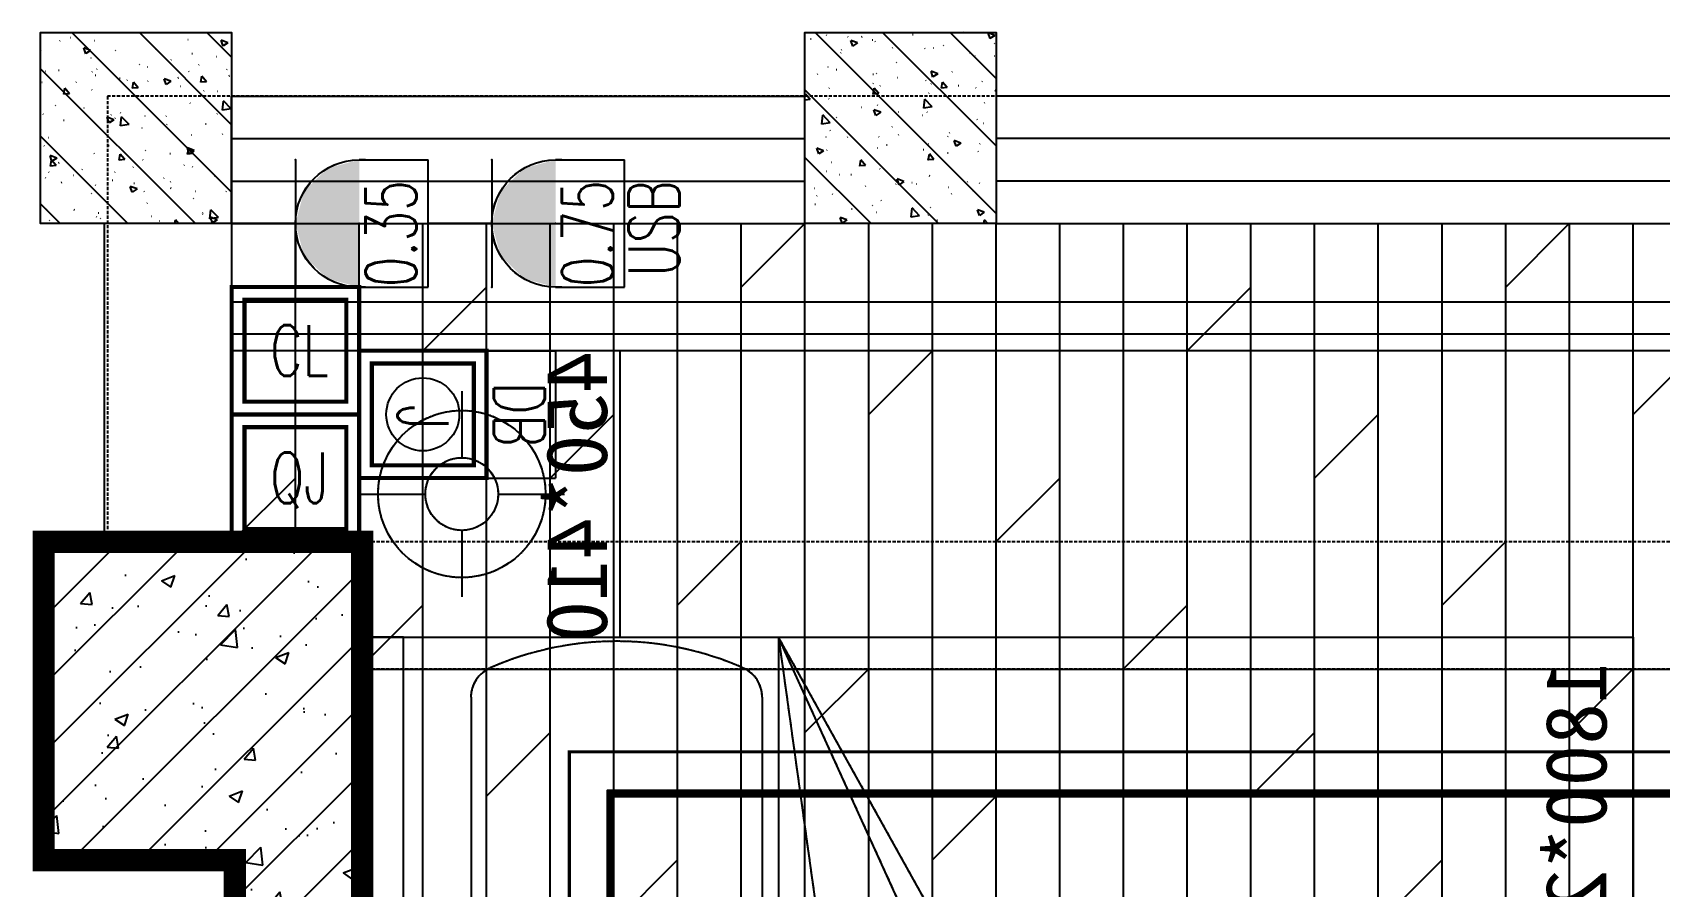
# Model space of a CAD drawing. Header units: inches. Extents: x -3985675 to 129953, y -250661 to -26082.
# Drawn here: x 92508 to 95061, y -27424 to -26082 of the extents above; entities that cross this region are included whole.
import ezdxf
from ezdxf.enums import TextEntityAlignment as Align

# ---------------------------------------------------------------- set-up
doc = ezdxf.new("R2010")
doc.units = ezdxf.units.IN
doc.header["$LTSCALE"] = 10
doc.header["$MEASUREMENT"] = 0
for name, pattern in [('DASH', [0.35, 0.25, -0.1]), ('DOTE', [2.42, 2, -0.2, 0.02, -0.2]), ('SX-DT3-PLAN-07T$0$DASHED', [0.75, 0.5, -0.25])]:
    doc.linetypes.add(name, pattern=pattern)
doc.layers.get('0').update_dxf_attribs({"plot": 0})
for name, color, linetype in [('000土建梁', 251, 'Continuous'), ('005窗', 54, 'Continuous'), ('007地面', 47, 'Continuous'), ('007天花', 65, 'Continuous'), ('008天花灯具', 31, 'Continuous'), ('010活动家具', 34, 'Continuous'), ('017栏杆', 77, 'Continuous'), ('023图框', 4, 'Continuous'), ('028家具', 250, 'DASH'), ('COLUMN', 4, 'Continuous'), ('EQUIP-插座', 6, 'Continuous'), ('EQUIP-照明', 6, 'Continuous'), ('SX-D-WALL-BZC$0$S-PATT-WALL', 83, 'Continuous'), ('SX-DT3-PLAN-07T$0$S-BEAM', 4, 'SX-DT3-PLAN-07T$0$DASHED'), ('WALL', 4, 'Continuous')]:
    doc.layers.add(name, color=color, linetype=linetype)
doc.layers.add('S开关', color=123, linetype='Continuous', lineweight=15)
doc.layers.add('S插座', color=6, linetype='Continuous', lineweight=15)
doc.styles.add('_TCH_DIM_T3', font='SIMPLEX', dxfattribs={"width": 0.705882, "bigfont": 'GBCBIG'})
doc.styles.add('B1户型卧室平面图$0$ARIAL', font='')
doc.styles.get("Standard").update_dxf_attribs({"font": ''})
doc.styles.add('标注文字', font='romans.shx', dxfattribs={"width": 0.7, "bigfont": 'hztxt.shx'})
doc.styles.get('B1户型卧室平面图$0$ARIAL').set_extended_font_data('NSimSun')
doc.styles.get('Standard').set_extended_font_data('SimSun')
pattern_1 = [(135, (222184.594, -629.175), (53.03301, 53.03301), []), (130, (222184.59, -629.175), (-107.58903, -9.41282), [11.25, -123.75]), (185, (222184.59, -629.17), (20.8127, 112.82882), [9, -99]), (79.5486, (222175.63, -629.96), (-86.77641, 103.41593), [9.56103, -105.17132]), (133.8158, (222184.6, -599.17), (-160.08616, -24.82785), [16.875, -185.625]), (83.3644, (222171.25, -601.24), (-140.1994, 146.11768), [14.34154, -157.75695]), (188.8158, (222184.6, -599.17), (-140.1993, 146.1178), [13.5, -148.5]), (159, (222169.59, -606.675), (-89.53606, -60.392834), [11.25, -123.75]), (214, (222169.59, -606.67), (-36.4973, 108.77251), [9, -99]), (108.5486, (222162.13, -611.71), (-126.033394, 48.379575), [9.56103, -105.17132]), (142.5, (222184.594, -629.175), (-1.823978, 49.934078), [0.75, -97.8, 0.75, -100.5, 0.75, -99.375]), (172.5, (222184.594, -629.175), (-39.46043, 59.161757), [0.75, -57.3, 0.75, -95.55, 0.75, -37.875]), (212.5, (222218.044, -629.175), (-80.073365, -3.383231), [0.75, -37.5, 0.75, -117, 0.75, -155.25]), (222.5, (222233.044, -629.175), (-87.477925, 15.015747), [0.75, -48.75, 0.75, -77.7, 0.75, -110.25])]

# ---------------------------------------------------------------- blocks, each defined once
blk = doc.blocks.new('B1户型卧室平面图$0$台灯')
at = {"color": 0}
for p, q in [((0, 161.3), (0, 57.1)), ((-57.1, 0), (-161.3, 0)), ((161.3, 0), (57.1, 0)), ((0, -57.1), (0, -161.3))]:
    blk.add_line(p, q, dxfattribs=at)
for radius in [131.3, 57.1]:
    blk.add_circle((0, 0), radius, dxfattribs=at)
blk = doc.blocks.new('asdfdfasasdfafdsdfasadfs')
at = {"color": 0}
for p, q in [((21067.4, -157336.3), (21067.4, -157440.6)), ((20906.1, -157497.7), (21010.3, -157497.7)), ((21124.5, -157497.7), (21228.8, -157497.7)), ((21067.4, -157554.7), (21067.4, -157659)), ((21067.4, -159690.6), (21067.4, -159586.3)), ((20906.1, -159747.7), (21010.3, -159747.7)), ((21124.5, -159747.7), (21228.8, -159747.7)), ((21067.4, -159909), (21067.4, -159804.7))]:
    blk.add_line(p, q, dxfattribs=at)
for centre, radius in [((21067.4, -157497.7), 131.3), ((21067.4, -157497.7), 57.1), ((21067.4, -159747.7), 131.3), ((21067.4, -159747.7), 57.1)]:
    blk.add_circle(centre, radius, dxfattribs=at)
at = {"layer": '010活动家具'}
for p, q in [((20976.1, -157722.7), (22906.1, -157722.7)), ((22906.1, -157722.7), (22906.1, -159522.7)), ((22906.1, -159522.7), (20976.1, -159522.7))]:
    blk.add_line(p, q, dxfattribs=at)
at = {"layer": '010活动家具', "color": 8}
for p, q in [((22332.9, -159102.6, -431.7), (21564.6, -157722.7)), ((21564.6, -157722.7), (21564.6, -159522.7)), ((21564.6, -157722.7), (21811.3, -159502.7, -431.7)), ((22185.7, -159088.5, -431.7), (21564.6, -157722.7)), ((21081.9, -157816.9, -431.7), (21081.9, -158534.9, -431.7)), ((21539.1, -157816.9, -431.7), (21539.1, -158534.9, -431.7)), ((21081.9, -158712, -431.7), (21081.9, -159414.1, -431.7)), ((21539.1, -158712, -431.7), (21539.1, -159414.1, -431.7))]:
    blk.add_line(p, q, dxfattribs=at)
at = {"layer": '010活动家具'}
for points in [[(21316.1, -157272.7), (20906.1, -157272.7), (20906.1, -157722.7), (21316.1, -157722.7)], [(20976.1, -157722.7), (20906.1, -157722.7), (20906.1, -159522.7), (20976.1, -159522.7)], [(21316.1, -159972.7), (20906.1, -159972.7), (20906.1, -159522.7), (21316.1, -159522.7)]]:
    blk.add_lwpolyline(points, close=True, dxfattribs=at)
at = {"layer": '010活动家具', "color": 8}
for centre, radius, start, end in [((21310.4, -158221.2, -431.7), 492.1, 66.1601, 113.816), ((21131.7, -157816.9, -431.7), 50, 113.8399, 180), ((21489.1, -157816.9, -431.7), 50, 0, 66.1601), ((21131.7, -158534.9, -431.7), 50, 180, 246.1601), ((21489.1, -158534.9, -431.7), 50, 293.8399, 0), ((21310.4, -158130.6, -431.7), 492.1, 246.184, 293.8399), ((21310.4, -159116.3, -431.7), 492.1, 66.1601, 113.816), ((21131.7, -158712, -431.7), 50, 113.8399, 180), ((21489.1, -158712, -431.7), 50, 0, 66.1601), ((22205.7, -159476.9, -431.7), 395.2, 71.2313, 183.7426), ((21131.7, -159414.1, -431.7), 50, 180, 246.1601), ((21489.1, -159414.1, -431.7), 50, 293.8399, 0), ((21310.4, -159009.8, -431.7), 492.1, 246.184, 293.8399)]:
    blk.add_arc(centre, radius, start, end, dxfattribs=at)
at = {"layer": '010活动家具', "color": 8, "rotation": 90.00000000009138}
blk.add_blockref('B1户型卧室平面图$0$台灯', (21067.4, -157497.7), dxfattribs=at)
at = {"layer": '010活动家具', "color": 8, "xscale": -1, "rotation": 89.99999999990862}
blk.add_blockref('B1户型卧室平面图$0$台灯', (21067.4, -159747.7), dxfattribs=at)
at = {"layer": '010活动家具', "color": 8, "style": 'B1户型卧室平面图$0$ARIAL', "text_generation_flag": 2}
for s, p in [('450*410', (21295.3, -157273.7)), ('1800*2000', (22864.3, -157761)), ('450*410', (21295.3, -159542.7))]:
    blk.add_text(s, height=96, rotation=90, dxfattribs=at).set_placement(p)
blk = doc.blocks.new('智能家居')
at = {"color": 6, "const_width": 3.24}
for points in [[(-50, 100), (50, 100), (50, 0), (-50, 0)], [(-40, 90), (40, 90), (40, 10), (-40, 10)]]:
    blk.add_lwpolyline(points, close=True, dxfattribs=at)
blk = doc.blocks.new('r667')
at = {"color": 6, "const_width": 6.48}
for points in [[(30033.7, 51049.7), (30233.7, 51049.7), (30233.7, 50849.7), (30033.7, 50849.7)], [(30053.7, 51029.7), (30213.7, 51029.7), (30213.7, 50869.7), (30053.7, 50869.7)]]:
    blk.add_lwpolyline(points, close=True, dxfattribs=at)
at = {"layer": 'EQUIP-照明', "xscale": 2, "yscale": 2, "zscale": 2}
blk.add_blockref('智能家居', (30133.7, 50849.7), dxfattribs=at)
at = {"layer": 'EQUIP-照明', "style": '_TCH_DIM_T3', "width": 0.705882}
blk.add_text('QJ', height=80, dxfattribs=at).set_placement((30094.1, 50910.1))
blk = doc.blocks.new('334')
at = {"color": 6, "const_width": 6.48}
for points in [[(32852, 59084.2), (33052, 59084.2), (33052, 58884.2), (32852, 58884.2)], [(32872, 59064.2), (33032, 59064.2), (33032, 58904.2), (32872, 58904.2)]]:
    blk.add_lwpolyline(points, close=True, dxfattribs=at)
at = {"layer": 'EQUIP-照明', "xscale": 2, "yscale": 2, "zscale": 2}
blk.add_blockref('智能家居', (32952, 58884.2), dxfattribs=at)
at = {"layer": 'EQUIP-照明', "style": '_TCH_DIM_T3', "width": 0.705882}
blk.add_text('CL', height=80, dxfattribs=at).set_placement((32912.4, 58944.6))
blk = doc.blocks.new('接线盒1')
at = {"layer": 'EQUIP-插座'}
for p, q in [((-100, 200), (-100, 308.3)), ((-100, 308.3), (100, 308.3)), ((100, 200), (100, 308.3)), ((100, 200), (100, 308.3))]:
    blk.add_line(p, q, dxfattribs=at)
at = {"layer": 'EQUIP-插座', "const_width": 6.48}
for points in [[(-100, 200), (100, 200), (100, 0), (-100, 0)], [(-80, 180), (80, 180), (80, 20), (-80, 20)]]:
    blk.add_lwpolyline(points, close=True, dxfattribs=at)
at = {"layer": 'EQUIP-插座'}
blk.add_circle((0, 100), 57.3, dxfattribs=at)
at = {"layer": 'EQUIP-插座', "style": '_TCH_DIM_T3', "width": 0.705882}
blk.add_text('J', height=80, dxfattribs=at).set_placement((-14.9, 60.4))
blk = doc.blocks.new('werrr')
at = {"layer": 'EQUIP-插座'}
for p, q in [((29621.4, 59228.8), (29729.7, 59228.8)), ((29729.7, 59228.8), (29729.7, 59028.8)), ((29621.4, 59028.8), (29729.7, 59028.8)), ((29621.4, 59028.8), (29729.7, 59028.8))]:
    blk.add_line(p, q, dxfattribs=at)
at = {"layer": 'EQUIP-插座', "const_width": 6.48}
for points in [[(29621.4, 59228.8), (29621.4, 59028.8), (29421.4, 59028.8), (29421.4, 59228.8)], [(29601.4, 59208.8), (29601.4, 59048.8), (29441.4, 59048.8), (29441.4, 59208.8)]]:
    blk.add_lwpolyline(points, close=True, dxfattribs=at)
at = {"layer": 'EQUIP-插座'}
blk.add_circle((29521.4, 59128.8), 57.3, dxfattribs=at)
at = {"layer": 'EQUIP-插座', "rotation": 270}
blk.add_blockref('接线盒1', (29421.4, 59128.8), dxfattribs=at)
at = {"layer": 'EQUIP-插座', "color": 6, "style": '_TCH_DIM_T3', "width": 0.705882}
blk.add_text('DB', height=80, rotation=270, dxfattribs=at).set_placement((29633.1, 59128.8), align=Align.CENTER)
at = {"layer": 'EQUIP-插座', "style": '_TCH_DIM_T3', "width": 0.705882}
blk.add_text('J', height=80, rotation=270, dxfattribs=at).set_placement((29481.8, 59143.7))
blk = doc.blocks.new('$equip$00001489')
at = {"color": 0}
for p, q in [((0, 0.551), (0, 1.051)), ((-0.5, 0.551), (0.5, 0.551)), ((-0.5, 0.001), (-0.5, 0.051)), ((0.5, 0.001), (0.5, 0.051))]:
    blk.add_line(p, q, dxfattribs=at)
blk.add_arc((0, 0.051), 0.5, 0, 180, dxfattribs=at)
for p in [(0, 1.051), (-0.5, 0.551), (0.5, 0.551), (0, 0.051)]:
    blk.add_point(p)
for points in [[(0, 0.551), (0, 0.551), (-0.25, 0.484), (0.25, 0.484)], [(-0.25, 0.484), (0.25, 0.484), (-0.433, 0.301), (0.433, 0.301)], [(-0.433, 0.301), (0.433, 0.301), (-0.5, 0.051), (0.5, 0.051)]]:
    blk.add_solid(points, dxfattribs=at)
at = {"flags": 9}
blk.add_attdef('A', (0, 0), '', height=0.00002, dxfattribs=at)
blk = doc.blocks.new('插座1')
at = {"color": 0}
for p, q in [((-100, 210), (-100, 200)), ((100, 210), (100, 200)), ((100, 100), (-100, 100)), ((0, 100), (0, 0))]:
    blk.add_line(p, q, dxfattribs=at)
blk.add_arc((0, 200), 100, 180, 0, dxfattribs=at)
for p in [(0, 200), (-100, 100), (100, 100), (0, 0)]:
    blk.add_point(p)
for points in [[(86.6, 150), (-86.6, 150), (100, 200), (-100, 200)], [(50, 113.4), (-50, 113.4), (86.6, 150), (-86.6, 150)], [(0, 100), (0, 100), (50, 113.4), (-50, 113.4)]]:
    blk.add_solid(points, dxfattribs=at)
at = {"layer": 'EQUIP-插座'}
for p, q in [((-100, 200), (-100, 308.3)), ((-100, 308.3), (100, 308.3)), ((100, 200), (100, 308.3)), ((100, 200), (100, 308.3))]:
    blk.add_line(p, q, dxfattribs=at)
at = {"layer": 'EQUIP-插座', "xscale": 200, "yscale": 200, "zscale": 200, "rotation": 180}
blk.add_blockref('$equip$00001489', (0, 210.3), dxfattribs=at)
at = {"flags": 9}
blk.add_attdef('A', (0, 210.3), '', height=0.004, rotation=180, dxfattribs=at)
blk = doc.blocks.new('插座')
at = {"color": 0}
for p, q in [((40417.2, 59838.2), (40417.2, 59828.2)), ((40417.2, 59838.2), (40417.2, 59828.2)), ((40617.2, 59838.2), (40617.2, 59828.2)), ((40617.2, 59838.2), (40617.2, 59828.2)), ((40617.2, 59728.2), (40417.2, 59728.2)), ((40617.2, 59728.2), (40417.2, 59728.2)), ((40517.2, 59728.2), (40517.2, 59628.2)), ((40517.2, 59728.2), (40517.2, 59628.2))]:
    blk.add_line(p, q, dxfattribs=at)
blk.add_arc((40517.2, 59828.2), 100, 180, 0, dxfattribs=at)
blk.add_arc((40517.2, 59828.2), 100, 180, 0, dxfattribs=at)
for p in [(40517.2, 59828.2), (40517.2, 59828.2), (40417.2, 59728.2), (40417.2, 59728.2), (40617.2, 59728.2), (40617.2, 59728.2), (40517.2, 59628.2), (40517.2, 59628.2)]:
    blk.add_point(p)
for points in [[(40603.8, 59778.2), (40430.6, 59778.2), (40617.2, 59828.2), (40417.2, 59828.2)], [(40603.8, 59778.2), (40430.6, 59778.2), (40617.2, 59828.2), (40417.2, 59828.2)], [(40567.2, 59741.6), (40467.2, 59741.6), (40603.8, 59778.2), (40430.6, 59778.2)], [(40567.2, 59741.6), (40467.2, 59741.6), (40603.8, 59778.2), (40430.6, 59778.2)], [(40517.2, 59728.2), (40517.2, 59728.2), (40567.2, 59741.6), (40467.2, 59741.6)], [(40517.2, 59728.2), (40517.2, 59728.2), (40567.2, 59741.6), (40467.2, 59741.6)]]:
    blk.add_solid(points, dxfattribs=at)
at = {"layer": 'EQUIP-插座'}
for p, q in [((40417.2, 59828.2), (40417.2, 59936.5)), ((40417.2, 59936.5), (40617.2, 59936.5)), ((40617.2, 59828.2), (40617.2, 59936.5)), ((40617.2, 59828.2), (40617.2, 59936.5))]:
    blk.add_line(p, q, dxfattribs=at)
blk.add_blockref('插座1', (40517.2, 59628.2), dxfattribs=at)
at = {"layer": 'EQUIP-插座', "xscale": 200, "yscale": 200, "zscale": 200, "rotation": 180}
blk.add_blockref('$equip$00001489', (40517.2, 59838.5), dxfattribs=at)
at = {"flags": 9}
blk.add_attdef('A', (40517.2, 59838.5), '', height=0.004, rotation=180, dxfattribs=at)
blk.add_attdef('A', (40517.2, 59838.5), '', height=0.004, rotation=180, dxfattribs=at)
at = {"layer": '023图框', "color": 6, "style": '标注文字', "width": 0.7, "flags": 8}
for tag, p in [('USB', (40433.6, 59942.8)), ('0.35', (40417.2, 59838.2)), ('TV', (40526.2, 59635.9))]:
    blk.add_attdef(tag, p, '', height=80, dxfattribs=at)
blk = doc.blocks.new('aw35364')
at = {"color": 0}
for p, q in [((116673.4, -26406.2), (116673.4, -26510.4)), ((116512, -26567.5), (116616.3, -26567.5)), ((116730.4, -26567.5), (116834.7, -26567.5)), ((116673.4, -26624.6), (116673.4, -26728.8))]:
    blk.add_line(p, q, dxfattribs=at)
for radius in [131.3, 57.1]:
    blk.add_circle((116673.3, -26567.5), radius, dxfattribs=at)
at = {"layer": '028家具'}
for p, q in [((116582, -26792.5), (118512, -26792.5)), ((117938.8, -28172.5, -431.7), (117170.5, -26792.5)), ((117170.5, -26792.5), (117170.5, -28592.5)), ((117170.5, -26792.5), (117417.2, -28572.5, -431.7)), ((117791.6, -28158.4, -431.7), (117170.5, -26792.5)), ((118512, -26792.5), (118512, -28592.5)), ((116687.9, -26886.7, -431.7), (116687.9, -27604.8, -431.7)), ((117145, -26886.7, -431.7), (117145, -27604.8, -431.7))]:
    blk.add_line(p, q, dxfattribs=at)
for points in [[(116922, -26342.5), (116512, -26342.5), (116512, -26792.5), (116922, -26792.5)], [(116582, -26792.5), (116512, -26792.5), (116512, -28592.5), (116582, -28592.5)]]:
    blk.add_lwpolyline(points, close=True, dxfattribs=at)
for centre, radius, start, end in [((116916.3, -27291, -431.7), 492.1, 66.1601, 113.816), ((116737.6, -26886.7, -431.7), 50, 113.8399, 180), ((117095, -26886.7, -431.7), 50, 0, 66.1601)]:
    blk.add_arc(centre, radius, start, end, dxfattribs=at)
at = {"layer": '028家具', "rotation": 90.00000000009138}
blk.add_blockref('B1户型卧室平面图$0$台灯', (116673.3, -26567.5), dxfattribs=at)
at = {"layer": '028家具', "style": 'B1户型卧室平面图$0$ARIAL', "text_generation_flag": 2}
for s, p in [('450*410', (116901.2, -26343.5)), ('1800*2000', (118470.2, -26830.8))]:
    blk.add_text(s, height=96, rotation=90, dxfattribs=at).set_placement(p)
blk = doc.blocks.new('dr57567')
at = {"layer": 'SX-DT3-PLAN-07T$0$S-BEAM', "color": 251}
for p, q in [((65838.8, -44331.1), (60238.8, -44331.1)), ((62988.8, -44531.1), (60238.8, -44531.1))]:
    blk.add_line(p, q, dxfattribs=at)
for points in [[(68638.8, -46581.2), (68638.8, -45881.2), (66638.8, -45881.2), (66638.8, -43631.1), (59838.8, -43631.1), (59838.8, -44331.1)], [(60238.8, -47331.1), (60238.8, -44331.1), (59738.8, -44331.1), (59738.8, -44831.1), (60038.8, -44831.1), (60038.8, -47531.1), (60638.8, -47531.1), (60638.8, -47331.1), (60238.8, -47331.1)]]:
    blk.add_lwpolyline(points, dxfattribs=at)
at = {"layer": 'SX-DT3-PLAN-07T$0$S-BEAM', "color": 251, "const_width": 35}
blk.add_lwpolyline([(60238.8, -47331.1), (60238.8, -44331.1), (59738.8, -44331.1), (59738.8, -44831.1), (60038.8, -44831.1), (60038.8, -47531.1), (60638.8, -47531.1), (60638.8, -47331.1), (60238.8, -47331.1)], dxfattribs=at)

msp = doc.modelspace()

# ---------------------------------------------------------------- hatches: boundary and pattern name
at = {"layer": '007地面'}
h = msp.add_hatch(dxfattribs=at)
h.set_pattern_fill('DOLMIT', color=250, scale=400, angle=90, style=0)
h.set_pattern_definition([(90, (95820, -29882.18), (100, 6e-15), []), (45, (95820, -29882.18), (200, -200), [141.421, -282.843])])
h.paths.add_polyline_path([(93020.1, -26882.2), (92820.2, -26882.2), (92820.2, -26382.2), (93720.1, -26382.2), (93720.1, -26382.2), (94020, -26382.2), (94020, -26382.2), (95820, -26382.2), (95820, -29882.2), (95740, -29882.2), (95740, -29872.2), (95690, -29872.2), (95690, -29882.2), (95680, -29882.2), (94850, -29882.2), (94850, -29872.2), (94800, -29872.2), (94620, -29882.2), (93420.1, -29882.2), (93420.1, -29882.2), (93020.1, -29882.2), (93020.1, -28905.8), (93053.9, -28905.8, 0.343165), (93053.9, -28875.8, 0.343165), (93053.9, -28845.8), (93020.1, -28845.8)])
at = {"layer": '007天花'}
h = msp.add_hatch(dxfattribs=at)
h.set_pattern_fill('ANSI32', color=250, scale=10, style=0)
h.set_pattern_definition([(135, (95429.9965, -29292.178), (2.6516504, 2.6516504), []), (135, (95428.2287, -29292.178), (2.6516504, 2.6516504), [])])
h.paths.add_polyline_path([(95430, -29242.2), (93410.1, -29242.2), (93410.1, -27272.2), (95430, -27272.2)])
h.paths.add_polyline_path([(95420, -29232.2), (93420.1, -29232.2), (93420.1, -27282.2), (95420, -27282.2)], flags=16)
at = {"layer": 'SX-D-WALL-BZC$0$S-PATT-WALL'}
h = msp.add_hatch(dxfattribs=at)
h.set_pattern_fill('钢筋混凝土', color=250, scale=15, pattern_type=2)
h.set_pattern_definition(pattern_1)
h.paths.add_polyline_path([(92820.1, -26382.2), (92520.1, -26382.2), (92520.1, -26082.2), (92820.1, -26082.2)])
h = msp.add_hatch(dxfattribs=at)
h.set_pattern_fill('钢筋混凝土', color=250, scale=15, pattern_type=2)
h.set_pattern_definition(pattern_1)
h.paths.add_polyline_path([(94020.1, -26382.2), (93720.1, -26382.2), (93720.1, -26082.2), (94020.1, -26082.2)])
at = {"layer": 'WALL'}
h = msp.add_hatch(dxfattribs=at)
h.set_pattern_fill('钢筋混凝土,_O', color=250, scale=30)
h.set_pattern_definition([(45, (92520.09, -30082.18), (-53.033, 53.033), []), (50, (92520.09, -30082.18), (215.178, -18.826), [22.5, -247.5]), (355, (92520.1, -30082.18), (-41.625, 225.658), [18, -198]), (100.4514, (92538.02, -30083.75), (173.553, 206.832), [19.122, -210.343]), (46.184, (92520.1, -30022.18), (320.172, -49.656), [33.75, -371.25]), (96.636, (92546.77, -30026.32), (280.4, 292.235), [28.683, -315.514]), (351.184, (92520.1, -30022.18), (280.4, 292.236), [27, -297]), (21, (92550.09, -30037.18), (179.072, -120.786), [22.5, -247.5]), (326, (92550.1, -30037.18), (72.995, 217.545), [18, -198]), (71.4514, (92565.01, -30047.24), (252.067, 96.759), [19.122, -210.343]), (37.5, (92520.09, -30082.18), (3.648, 99.8682), [0, -195.6, 0, -201, 0, -198.75]), (7.5, (92520.09, -30082.18), (78.921, 118.3235), [0, -114.6, 0, -191.1, 0, -75.75]), (327.5, (92453.19, -30082.18), (160.1467, -6.7665), [0, -75, 0, -234, 0, -310.5]), (317.5, (92423.19, -30082.18), (174.956, 30.0315), [0, -97.5, 0, -155.4, 0, -220.5])])
h.paths.add_polyline_path([(93020.1, -29882.2), (93020.1, -26882.2), (92520.1, -26882.2), (92520.1, -27382.2), (92820.1, -27382.2), (92820.1, -30082.2), (93420.1, -30082.2), (93420.1, -29882.2)])

# ---------------------------------------------------------------- linework, layer by layer
at = {"layer": '005窗'}
for p, q in [((92820.1, -26182.2), (93720.1, -26182.2)), ((92820.1, -26382.2), (92820.1, -26182.2)), ((93720.1, -26382.2), (93720.1, -26182.2)), ((92820.1, -26248.8), (93720.1, -26248.8)), ((92820.1, -26315.5), (93720.1, -26315.5)), ((92820.1, -26382.2), (93720.1, -26382.2))]:
    msp.add_line(p, q, dxfattribs=at)
for points in [[(94020, -26182.2), (94020, -26382.2), (95820, -26382.2), (95820, -26182.2), (94020, -26182.2)], [(95820, -26248.8), (94020, -26248.8)], [(95820, -26315.5), (94020, -26315.5)]]:
    msp.add_lwpolyline(points, dxfattribs=at)
at = {"layer": '007天花'}
for p, q in [((95820, -26582.2), (92820.2, -26582.2)), ((93020.1, -27082.2), (95820, -27082.2))]:
    msp.add_line(p, q, dxfattribs=at)
for points in [[(95430, -29242.2), (93410.1, -29242.2), (93410.1, -27272.2), (95430, -27272.2)], [(95420, -29232.2), (93420.1, -29232.2), (93420.1, -27282.2), (95420, -27282.2)]]:
    msp.add_lwpolyline(points, close=True, dxfattribs=at)
at = {"layer": '008天花灯具', "linetype": 'DOTE', "ltscale": 0.3, "const_width": 5}
msp.add_lwpolyline([(95490, -29302.2), (93350.1, -29302.2), (93350.1, -27212.2), (95490, -27212.2)], close=True, dxfattribs=at)
at = {"layer": '017栏杆', "color": 251, "ltscale": 2}
for points in [[(95820, -26505.9), (92820.1, -26505.9)], [(95820, -26555.9), (92820.1, -26555.9)]]:
    msp.add_lwpolyline(points, dxfattribs=at)
at = {"layer": 'COLUMN', "ltscale": 0.2}
for points in [[(92820.1, -26382.2), (92520.1, -26382.2), (92520.1, -26082.2), (92820.1, -26082.2)], [(94020.1, -26382.2), (93720.1, -26382.2), (93720.1, -26082.2), (94020.1, -26082.2)]]:
    msp.add_lwpolyline(points, close=True, dxfattribs=at)
at = {"layer": 'WALL', "linetype": 'Continuous'}
msp.add_lwpolyline([(92620.2, -26382.2), (92620.2, -26882.2), (92820.2, -26882.2), (92820.2, -26382.2), (92620.2, -26382.2)], dxfattribs=at)
at = {"layer": 'WALL'}
msp.add_lwpolyline([(93020.1, -29882.2), (93020.1, -26882.2), (92520.1, -26882.2), (92520.1, -27382.2), (92820.1, -27382.2), (92820.1, -30082.2), (93420.1, -30082.2), (93420.1, -29882.2), (93020.1, -29882.2)], dxfattribs=at)

# ---------------------------------------------------------------- block references
at = {"layer": '010活动家具'}
msp.add_blockref('asdfdfasasdfafdsdfasadfs', (72114, 130690.5), dxfattribs=at)
at = {"layer": 'S开关'}
for name, p in [('334', (59968.2, -85566.3)), ('r667', (62786.5, -77731.9))]:
    msp.add_blockref(name, p, dxfattribs=at)
at = {"layer": 'S插座', "linetype": 'ByBlock'}
ref = msp.add_blockref('插座', (33192, -66899.4), dxfattribs=dict(at, xscale=-1, rotation=270))
ref.add_attrib('0.35', '0.35', (93110.2, -26482.2), dxfattribs={"layer": '023图框', "color": 6, "height": 80, "rotation": 90, "style": '标注文字', "width": 0.7})
ref = msp.add_blockref('插座', (33500.3, -66899.4), dxfattribs=dict(at, xscale=-1, rotation=270))
ref.add_attrib('USB', 'USB', (93523.1, -26465.8), dxfattribs={"layer": '023图框', "color": 6, "height": 80, "rotation": 90, "style": '标注文字', "width": 0.7})
ref.add_attrib('0.35', '0.75', (93418.6, -26482.2), dxfattribs={"layer": '023图框', "color": 6, "height": 80, "rotation": 90, "style": '标注文字', "width": 0.7})
msp.add_blockref('werrr', (63598.8, -85810.9), dxfattribs=at)

# ---------------------------------------------------------------- next in the draw order: block references
at = {"layer": '028家具'}
msp.add_blockref('aw35364', (-23491.9, -239.7), dxfattribs=at)

# ---------------------------------------------------------------- next in the draw order: block references
at = {"layer": '000土建梁'}
msp.add_blockref('dr57567', (32786.2, 17448.8), dxfattribs=at)

doc.saveas('drawing.dxf')
